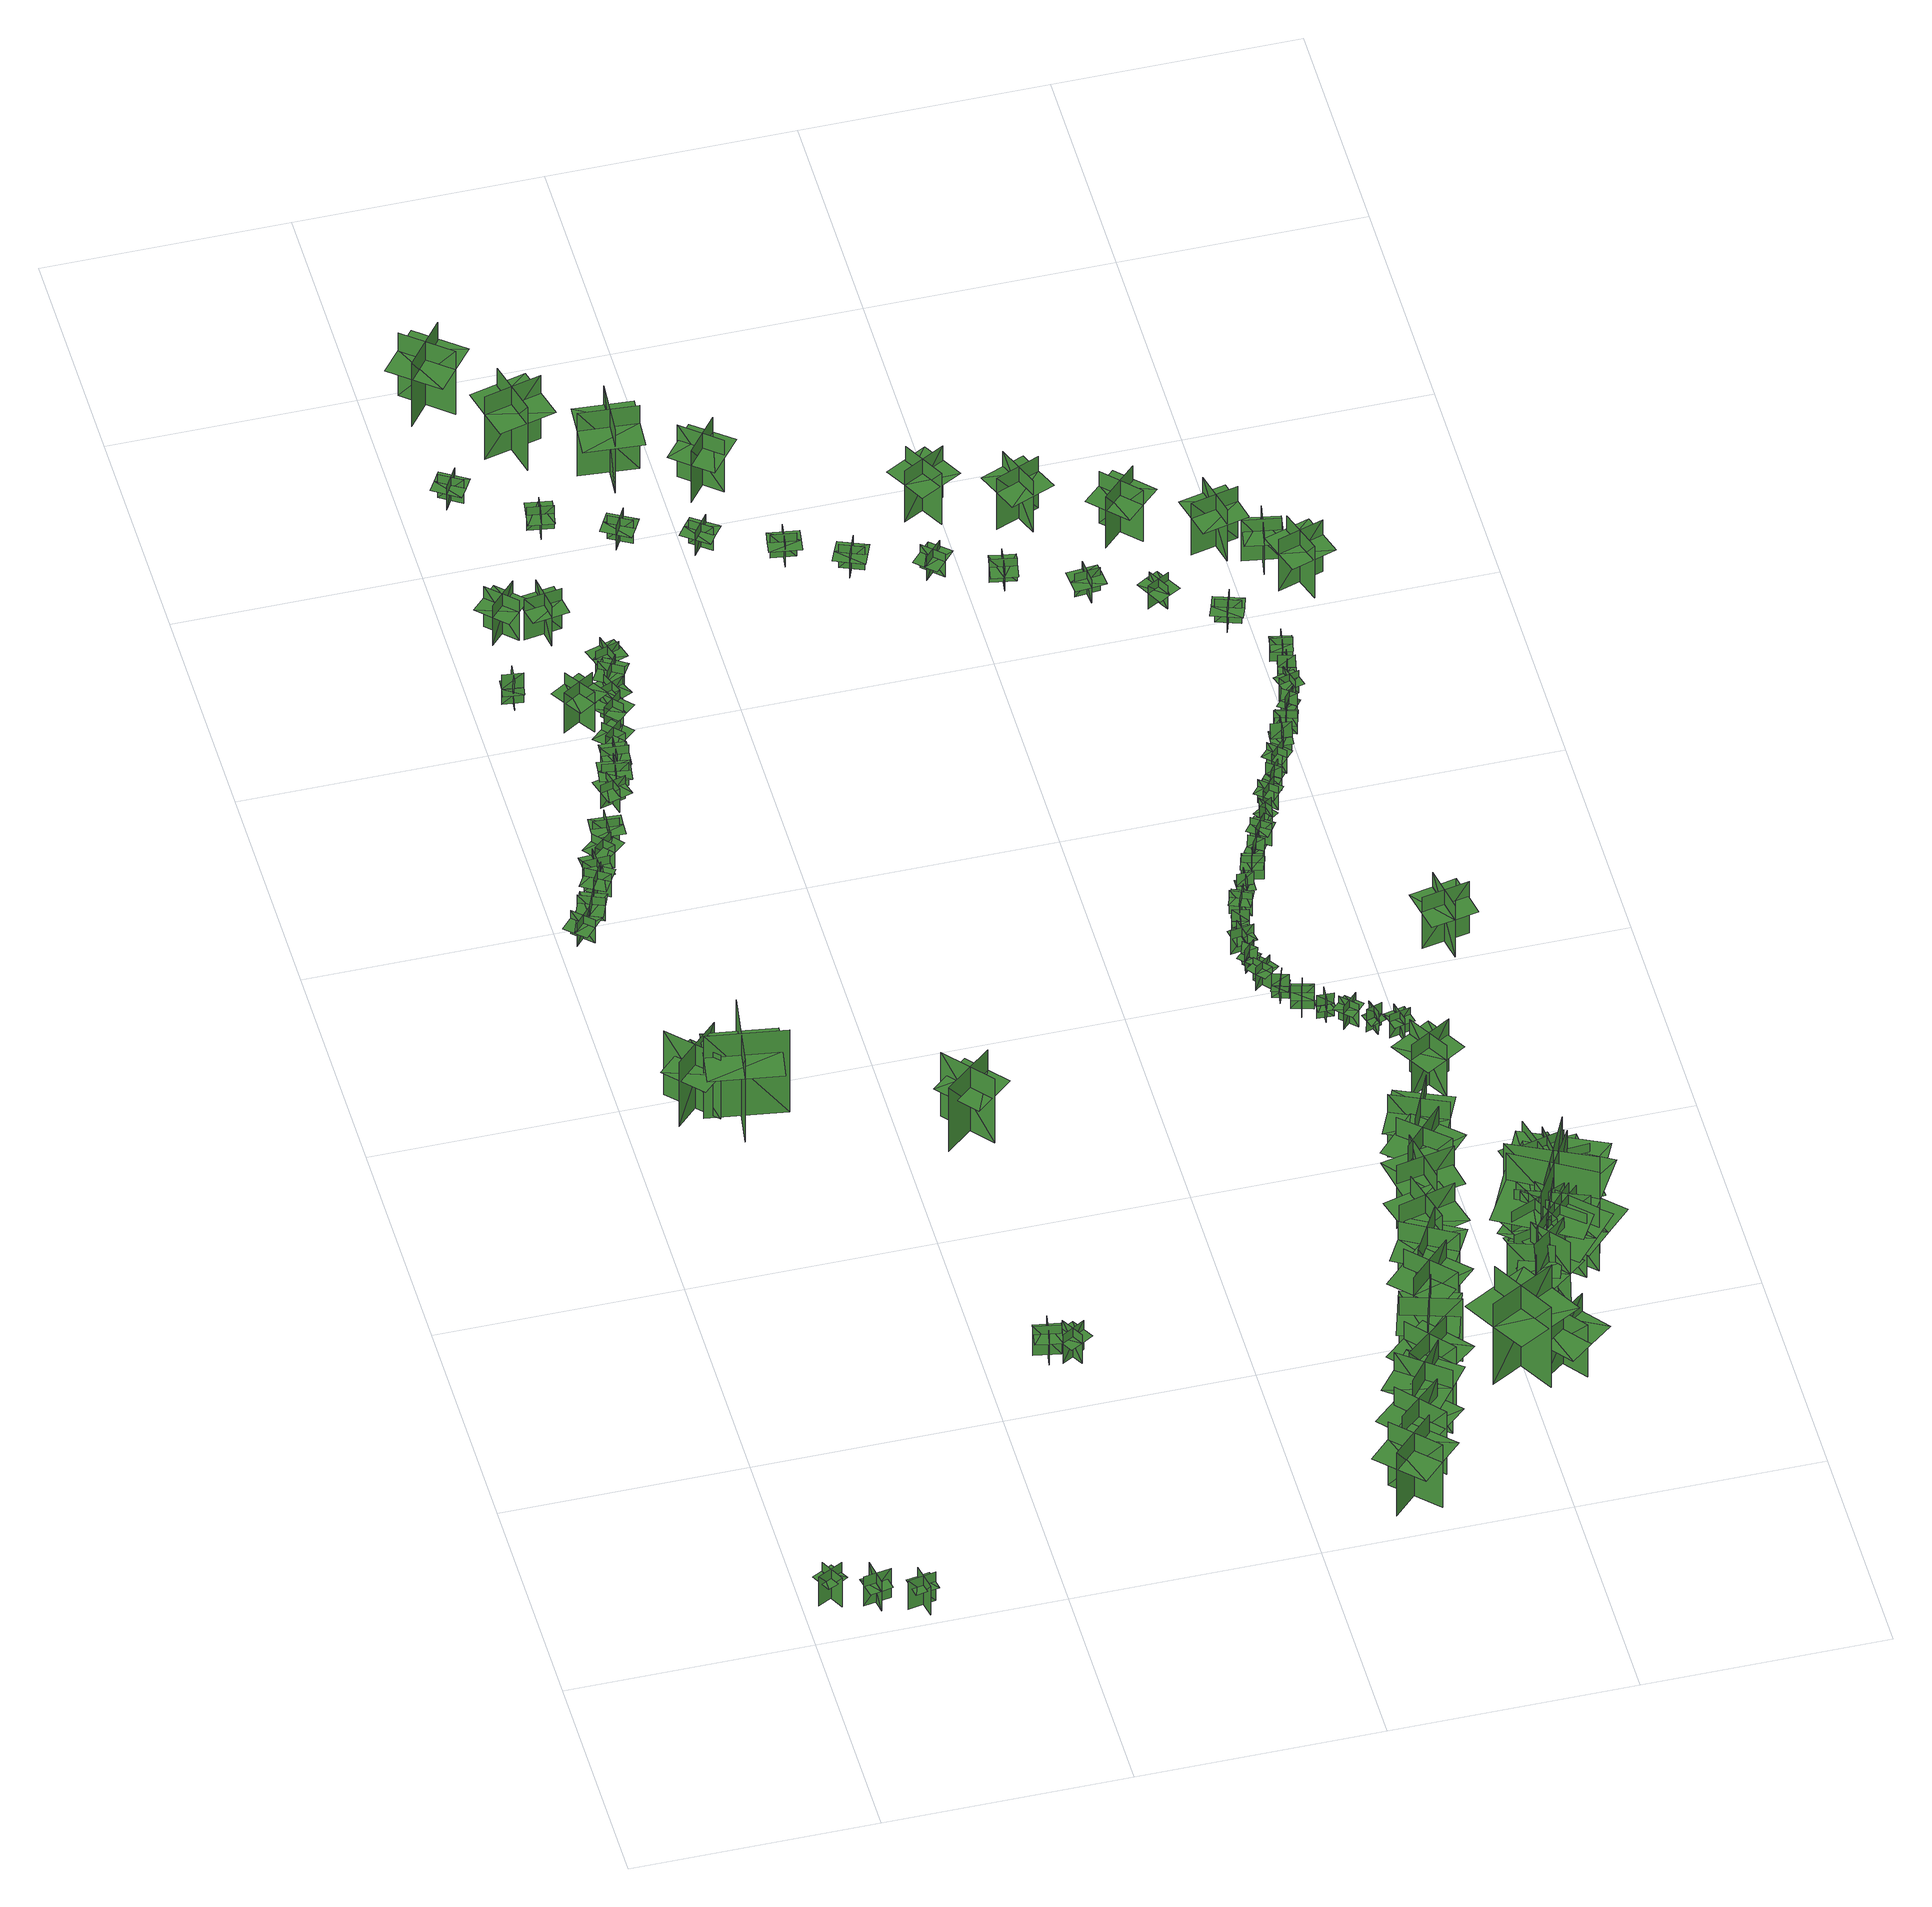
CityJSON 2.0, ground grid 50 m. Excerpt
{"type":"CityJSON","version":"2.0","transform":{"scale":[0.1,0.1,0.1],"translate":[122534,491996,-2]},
"CityObjects":{
"tree1":{"type":"SolitaryVegetationObject","geometry":[{"type":"MultiSurface","lod":"1","boundaries":[[[0,1,2]],[[0,2,3]],[[4,5,6]],[[4,6,7]],[[8,9,10]],[[8,10,11]],[[8,11,12]],[[8,12,13]]]}]},
"tree2":{"type":"SolitaryVegetationObject","geometry":[{"type":"MultiSurface","lod":"1","boundaries":[[[14,15,16]],[[14,16,17]],[[18,19,20]],[[18,20,21]],[[22,23,24]],[[22,24,25]],[[22,25,26]],[[22,26,27]]]}]},
"tree3":{"type":"SolitaryVegetationObject","geometry":[{"type":"MultiSurface","lod":"1","boundaries":[[[28,29,30]],[[28,30,31]],[[32,33,34]],[[32,34,35]],[[36,37,38]],[[36,38,39]],[[36,39,40]],[[36,40,41]]]}]},
"tree4":{"type":"SolitaryVegetationObject","geometry":[{"type":"MultiSurface","lod":"1","boundaries":[[[42,43,44]],[[42,44,45]],[[46,47,48]],[[46,48,49]],[[50,51,52]],[[50,52,53]],[[50,53,54]],[[50,54,55]]]}]},
"tree5":{"type":"SolitaryVegetationObject","geometry":[{"type":"MultiSurface","lod":"1","boundaries":[[[56,57,58]],[[56,58,59]],[[60,61,62]],[[60,62,63]],[[64,65,66]],[[64,66,67]],[[64,67,68]],[[64,68,69]]]}]},
"tree6":{"type":"SolitaryVegetationObject","geometry":[{"type":"MultiSurface","lod":"1","boundaries":[[[70,71,72]],[[70,72,73]],[[74,75,76]],[[74,76,77]],[[78,79,80]],[[78,80,81]],[[78,82,83]],[[78,83,79]]]}]},
"tree7":{"type":"SolitaryVegetationObject","geometry":[{"type":"MultiSurface","lod":"1","boundaries":[[[84,85,86]],[[84,86,87]],[[88,89,90]],[[88,90,91]],[[92,93,94]],[[92,94,95]],[[92,95,96]],[[92,96,97]]]}]},
"tree8":{"type":"SolitaryVegetationObject","geometry":[{"type":"MultiSurface","lod":"1","boundaries":[[[98,99,100]],[[98,100,101]],[[102,103,104]],[[102,104,105]],[[106,107,108]],[[106,108,109]],[[106,109,110]],[[106,110,111]]]}]},
"tree9":{"type":"SolitaryVegetationObject","geometry":[{"type":"MultiSurface","lod":"1","boundaries":[[[112,113,114]],[[112,114,115]],[[116,117,118]],[[116,118,119]],[[120,121,122]],[[120,122,123]],[[120,123,124]],[[120,124,125]]]}]},
"tree10":{"type":"SolitaryVegetationObject","geometry":[{"type":"MultiSurface","lod":"1","boundaries":[[[126,127,128]],[[126,128,129]],[[130,131,132]],[[130,132,133]],[[134,135,136]],[[134,136,137]],[[134,137,138]],[[134,138,139]]]}]},
"tree11":{"type":"SolitaryVegetationObject","geometry":[{"type":"MultiSurface","lod":"1","boundaries":[[[140,141,142]],[[140,142,143]],[[144,145,146]],[[144,146,147]],[[148,149,150]],[[148,150,151]],[[148,151,152]],[[148,152,153]]]}]},
"tree12":{"type":"SolitaryVegetationObject","geometry":[{"type":"MultiSurface","lod":"1","boundaries":[[[154,155,156]],[[154,156,157]],[[158,159,160]],[[158,160,161]],[[162,163,164]],[[162,164,165]],[[162,165,166]],[[162,166,167]]]}]},
"tree13":{"type":"SolitaryVegetationObject","geometry":[{"type":"MultiSurface","lod":"1","boundaries":[[[168,169,170]],[[168,170,171]],[[172,173,174]],[[172,174,175]],[[176,177,178]],[[176,178,179]],[[176,179,180]],[[176,180,181]]]}]},
"tree14":{"type":"SolitaryVegetationObject","geometry":[{"type":"MultiSurface","lod":"1","boundaries":[[[182,183,184]],[[182,184,185]],[[186,187,188]],[[186,188,189]],[[190,191,187]],[[190,187,186]],[[192,193,183]],[[192,183,182]],[[182,183,194]],[[182,194,195]],[[182,196,197]],[[182,197,183]]]}]},
"tree15":{"type":"SolitaryVegetationObject","geometry":[{"type":"MultiSurface","lod":"1","boundaries":[[[198,199,200]],[[198,200,201]],[[202,203,204]],[[202,204,205]],[[206,207,208]],[[206,208,209]],[[206,209,210]],[[206,210,211]]]}]},
"tree16":{"type":"SolitaryVegetationObject","geometry":[{"type":"MultiSurface","lod":"1","boundaries":[[[212,213,214]],[[212,214,215]],[[216,217,218]],[[216,218,219]],[[220,221,222]],[[220,222,223]],[[220,223,224]],[[220,224,225]]]}]},
"tree17":{"type":"SolitaryVegetationObject","geometry":[{"type":"MultiSurface","lod":"1","boundaries":[[[226,227,228]],[[226,228,229]],[[230,231,232]],[[230,232,233]],[[234,235,236]],[[234,236,237]],[[234,237,238]],[[234,238,239]]]}]},
"tree18":{"type":"SolitaryVegetationObject","geometry":[{"type":"MultiSurface","lod":"1","boundaries":[[[240,241,242]],[[240,242,243]],[[244,245,246]],[[244,246,247]],[[248,249,250]],[[248,250,251]],[[248,251,252]],[[248,252,253]]]}]},
"tree19":{"type":"SolitaryVegetationObject","geometry":[{"type":"MultiSurface","lod":"1","boundaries":[[[254,255,256]],[[254,256,257]],[[258,259,260]],[[258,260,261]],[[262,263,264]],[[262,264,265]],[[262,265,266]],[[262,266,267]]]}]},
"tree20":{"type":"SolitaryVegetationObject","geometry":[{"type":"MultiSurface","lod":"1","boundaries":[[[268,269,270]],[[268,270,271]],[[272,273,274]],[[272,274,275]],[[276,277,278]],[[276,278,279]],[[276,279,280]],[[276,280,281]]]}]},
"tree21":{"type":"SolitaryVegetationObject","geometry":[{"type":"MultiSurface","lod":"1","boundaries":[[[282,283,284]],[[282,284,285]],[[286,287,288]],[[286,288,289]],[[290,291,292]],[[290,292,293]],[[290,293,294]],[[290,294,295]]]}]},
"tree22":{"type":"SolitaryVegetationObject","geometry":[{"type":"MultiSurface","lod":"1","boundaries":[[[296,297,298]],[[296,298,299]],[[300,301,302]],[[300,302,303]],[[304,305,306]],[[304,306,307]],[[304,307,308]],[[304,308,309]]]}]},
"tree23":{"type":"SolitaryVegetationObject","geometry":[{"type":"MultiSurface","lod":"1","boundaries":[[[310,311,312]],[[310,312,313]],[[314,315,316]],[[314,316,317]],[[318,319,320]],[[318,320,321]],[[318,321,322]],[[318,322,323]]]}]},
"tree24":{"type":"SolitaryVegetationObject","geometry":[{"type":"MultiSurface","lod":"1","boundaries":[[[324,325,326]],[[324,326,327]],[[328,329,330]],[[328,330,331]],[[332,333,334]],[[332,334,335]],[[332,335,336]],[[332,336,337]]]}]},
"tree25":{"type":"SolitaryVegetationObject","geometry":[{"type":"MultiSurface","lod":"1","boundaries":[[[338,339,340]],[[338,340,341]],[[342,343,344]],[[342,344,345]],[[346,347,348]],[[346,348,349]],[[346,349,350]],[[346,350,351]]]}]},
"tree26":{"type":"SolitaryVegetationObject","geometry":[{"type":"MultiSurface","lod":"1","boundaries":[[[352,353,354]],[[352,354,355]],[[356,357,358]],[[356,358,359]],[[360,361,362]],[[360,362,363]],[[360,363,364]],[[360,364,365]]]}]},
"tree27":{"type":"SolitaryVegetationObject","geometry":[{"type":"MultiSurface","lod":"1","boundaries":[[[366,367,368]],[[366,368,369]],[[370,371,372]],[[370,372,373]],[[374,375,376]],[[374,376,377]],[[374,377,378]],[[374,378,379]]]}]},
"tree28":{"type":"SolitaryVegetationObject","geometry":[{"type":"MultiSurface","lod":"1","boundaries":[[[380,381,382]],[[380,382,383]],[[384,385,386]],[[384,386,387]],[[388,389,390]],[[388,390,391]],[[388,391,392]],[[388,392,393]]]}]},
"tree29":{"type":"SolitaryVegetationObject","geometry":[{"type":"MultiSurface","lod":"1","boundaries":[[[394,395,396]],[[394,396,397]],[[398,399,400]],[[398,400,401]],[[402,403,404]],[[402,404,405]],[[402,405,406]],[[402,406,407]]]}]},
"tree30":{"type":"SolitaryVegetationObject","geometry":[{"type":"MultiSurface","lod":"1","boundaries":[[[408,409,410]],[[408,410,411]],[[412,413,414]],[[412,414,415]],[[416,417,418]],[[416,418,419]],[[416,419,420]],[[416,420,421]]]}]},
"tree31":{"type":"SolitaryVegetationObject","geometry":[{"type":"MultiSurface","lod":"1","boundaries":[[[422,423,424]],[[422,424,425]],[[426,427,428]],[[426,428,429]],[[430,431,432]],[[430,432,433]],[[430,433,434]],[[430,434,435]]]}]},
"tree32":{"type":"SolitaryVegetationObject","geometry":[{"type":"MultiSurface","lod":"1","boundaries":[[[436,437,438]],[[436,438,439]],[[440,441,442]],[[440,442,443]],[[444,445,446]],[[444,446,447]],[[444,447,448]],[[444,448,449]]]}]},
"tree33":{"type":"SolitaryVegetationObject","geometry":[{"type":"MultiSurface","lod":"1","boundaries":[[[450,451,452]],[[450,452,453]],[[454,455,456]],[[454,456,457]],[[458,459,460]],[[458,460,461]],[[458,461,462]],[[458,462,463]]]}]},
"tree34":{"type":"SolitaryVegetationObject","geometry":[{"type":"MultiSurface","lod":"1","boundaries":[[[464,465,466]],[[464,466,467]],[[468,469,470]],[[468,470,471]],[[472,473,474]],[[472,474,475]],[[472,475,476]],[[472,476,477]]]}]},
"tree35":{"type":"SolitaryVegetationObject","geometry":[{"type":"MultiSurface","lod":"1","boundaries":[[[478,479,480]],[[478,480,481]],[[482,483,484]],[[482,484,485]],[[486,487,488]],[[486,488,489]],[[486,489,490]],[[486,490,491]]]}]},
"tree36":{"type":"SolitaryVegetationObject","geometry":[{"type":"MultiSurface","lod":"1","boundaries":[[[492,493,494]],[[492,494,495]],[[496,497,498]],[[496,498,499]],[[500,501,502]],[[500,502,503]],[[500,503,504]],[[500,504,505]]]}]},
"tree37":{"type":"SolitaryVegetationObject","geometry":[{"type":"MultiSurface","lod":"1","boundaries":[[[506,507,508]],[[506,508,509]],[[510,511,512]],[[510,512,513]],[[514,515,516]],[[514,516,517]],[[514,517,518]],[[514,518,519]]]}]},
"tree38":{"type":"SolitaryVegetationObject","geometry":[{"type":"MultiSurface","lod":"1","boundaries":[[[520,521,522]],[[520,522,523]],[[524,525,526]],[[524,526,527]],[[528,529,530]],[[528,530,531]],[[528,531,532]],[[528,532,533]]]}]},
"tree39":{"type":"SolitaryVegetationObject","geometry":[{"type":"MultiSurface","lod":"1","boundaries":[[[534,535,536]],[[534,536,537]],[[538,539,540]],[[538,540,541]],[[542,543,544]],[[542,544,545]],[[542,545,546]],[[542,546,547]]]}]},
"tree40":{"type":"SolitaryVegetationObject","geometry":[{"type":"MultiSurface","lod":"1","boundaries":[[[548,549,550]],[[548,550,551]],[[552,553,554]],[[552,554,555]],[[556,557,558]],[[556,558,559]],[[556,559,560]],[[556,560,561]]]}]},
"tree41":{"type":"SolitaryVegetationObject","geometry":[{"type":"MultiSurface","lod":"1","boundaries":[[[562,563,564]],[[562,564,565]],[[566,567,568]],[[566,568,569]],[[570,571,572]],[[570,572,573]],[[570,573,574]],[[570,574,575]]]}]},
"tree42":{"type":"SolitaryVegetationObject","geometry":[{"type":"MultiSurface","lod":"1","boundaries":[[[576,577,578]],[[576,578,579]],[[580,581,582]],[[580,582,583]],[[584,585,586]],[[584,586,587]],[[584,587,588]],[[584,588,589]]]}]},
"tree43":{"type":"SolitaryVegetationObject","geometry":[{"type":"MultiSurface","lod":"1","boundaries":[[[590,591,592]],[[590,592,593]],[[594,595,596]],[[594,596,597]],[[598,599,600]],[[598,600,601]],[[598,601,602]],[[598,602,603]]]}]},
"tree44":{"type":"SolitaryVegetationObject","geometry":[{"type":"MultiSurface","lod":"1","boundaries":[[[604,605,606]],[[604,606,607]],[[608,609,610]],[[608,610,611]],[[612,613,614]],[[612,614,615]],[[612,615,616]],[[612,616,617]]]}]},
"tree45":{"type":"SolitaryVegetationObject","geometry":[{"type":"MultiSurface","lod":"1","boundaries":[[[618,619,620]],[[618,620,621]],[[622,623,624]],[[622,624,625]],[[626,627,628]],[[626,628,629]],[[626,629,630]],[[626,630,631]]]}]},
"tree46":{"type":"SolitaryVegetationObject","geometry":[{"type":"MultiSurface","lod":"1","boundaries":[[[632,633,634]],[[632,634,635]],[[636,637,638]],[[636,638,639]],[[640,641,642]],[[640,642,643]],[[640,643,644]],[[640,644,645]]]}]},
"tree47":{"type":"SolitaryVegetationObject","geometry":[{"type":"MultiSurface","lod":"1","boundaries":[[[646,647,648]],[[646,648,649]],[[650,651,652]],[[650,652,653]],[[654,655,656]],[[654,656,657]],[[654,657,658]],[[654,658,659]]]}]},
"tree48":{"type":"SolitaryVegetationObject","geometry":[{"type":"MultiSurface","lod":"1","boundaries":[[[660,661,662]],[[660,662,663]],[[664,665,666]],[[664,666,667]],[[668,669,670]],[[668,670,671]],[[668,671,672]],[[668,672,673]]]}]},
"tree49":{"type":"SolitaryVegetationObject","geometry":[{"type":"MultiSurface","lod":"1","boundaries":[[[674,675,676]],[[674,676,677]],[[678,679,680]],[[678,680,681]],[[682,683,684]],[[682,684,685]],[[682,685,686]],[[682,686,687]]]}]},
"tree50":{"type":"SolitaryVegetationObject","geometry":[{"type":"MultiSurface","lod":"1","boundaries":[[[688,689,690]],[[688,690,691]],[[692,693,694]],[[692,694,695]],[[696,697,693]],[[696,693,692]],[[698,699,689]],[[698,689,688]],[[688,689,700]],[[688,700,701]],[[688,702,703]],[[688,703,689]]]}]},
"tree51":{"type":"SolitaryVegetationObject","geometry":[{"type":"MultiSurface","lod":"1","boundaries":[[[704,705,706]],[[704,706,707]],[[708,709,710]],[[708,710,711]],[[712,713,714]],[[712,714,715]],[[712,715,716]],[[712,716,717]]]}]},
"tree52":{"type":"SolitaryVegetationObject","geometry":[{"type":"MultiSurface","lod":"1","boundaries":[[[718,719,720]],[[718,720,721]],[[722,723,724]],[[722,724,725]],[[726,727,723]],[[726,723,722]],[[728,729,719]],[[728,719,718]],[[718,719,730]],[[718,730,731]],[[718,732,733]],[[718,733,719]]]}]},
"tree53":{"type":"SolitaryVegetationObject","geometry":[{"type":"MultiSurface","lod":"1","boundaries":[[[734,735,736]],[[734,736,737]],[[738,739,740]],[[738,740,741]],[[742,743,744]],[[742,744,745]],[[742,745,746]],[[742,746,747]]]}]},
"tree54":{"type":"SolitaryVegetationObject","geometry":[{"type":"MultiSurface","lod":"1","boundaries":[[[748,749,750]],[[748,750,751]],[[752,753,754]],[[752,754,755]],[[756,757,758]],[[756,758,759]],[[756,757,760]],[[756,760,761]]]}]},
"tree55":{"type":"SolitaryVegetationObject","geometry":[{"type":"MultiSurface","lod":"1","boundaries":[[[762,763,764]],[[762,764,765]],[[766,767,768]],[[766,768,769]],[[770,771,772]],[[770,772,773]],[[770,773,774]],[[770,774,775]]]}]},
"tree56":{"type":"SolitaryVegetationObject","geometry":[{"type":"MultiSurface","lod":"1","boundaries":[[[776,777,778]],[[776,778,779]],[[780,781,782]],[[780,782,783]],[[784,785,786]],[[784,786,787]],[[784,787,788]],[[784,788,789]]]}]},
"tree57":{"type":"SolitaryVegetationObject","geometry":[{"type":"MultiSurface","lod":"1","boundaries":[[[790,791,792]],[[790,792,793]],[[794,795,796]],[[794,796,797]],[[798,799,795]],[[798,795,794]],[[800,801,791]],[[800,791,790]],[[790,791,802]],[[790,802,803]],[[790,804,805]],[[790,805,791]]]}]},
"tree58":{"type":"SolitaryVegetationObject","geometry":[{"type":"MultiSurface","lod":"1","boundaries":[[[806,807,808]],[[806,808,809]],[[810,811,812]],[[810,812,813]],[[814,815,811]],[[814,811,810]],[[816,817,807]],[[816,807,806]],[[806,807,818]],[[806,818,819]],[[806,820,821]],[[806,821,807]]]}]},
"tree59":{"type":"SolitaryVegetationObject","geometry":[{"type":"MultiSurface","lod":"1","boundaries":[[[822,823,824]],[[822,824,825]],[[826,827,828]],[[826,828,829]],[[830,831,832]],[[830,832,833]],[[830,833,834]],[[830,834,835]]]}]},
"tree60":{"type":"SolitaryVegetationObject","geometry":[{"type":"MultiSurface","lod":"1","boundaries":[[[836,837,838]],[[836,838,839]],[[840,841,842]],[[840,842,843]],[[844,845,846]],[[844,846,847]],[[844,847,848]],[[844,848,849]]]}]},
"tree61":{"type":"SolitaryVegetationObject","geometry":[{"type":"MultiSurface","lod":"1","boundaries":[[[850,851,852]],[[850,852,853]],[[854,855,856]],[[854,856,857]],[[858,859,855]],[[858,855,854]],[[860,861,851]],[[860,851,850]],[[850,851,862]],[[850,862,863]],[[850,864,865]],[[850,865,851]]]}]},
"tree62":{"type":"SolitaryVegetationObject","geometry":[{"type":"MultiSurface","lod":"1","boundaries":[[[866,867,868]],[[866,868,869]],[[870,871,872]],[[870,872,873]],[[874,875,876]],[[874,876,877]],[[874,877,878]],[[874,878,879]]]}]},
"tree63":{"type":"SolitaryVegetationObject","geometry":[{"type":"MultiSurface","lod":"1","boundaries":[[[880,881,882]],[[880,882,883]],[[884,885,886]],[[884,886,887]],[[888,889,890]],[[888,890,891]],[[888,891,892]],[[888,892,893]]]}]},
"tree64":{"type":"SolitaryVegetationObject","geometry":[{"type":"MultiSurface","lod":"1","boundaries":[[[894,895,896]],[[894,896,897]],[[898,899,900]],[[898,900,901]],[[902,903,904]],[[902,904,905]],[[902,905,906]],[[902,906,907]]]}]},
"tree65":{"type":"SolitaryVegetationObject","geometry":[{"type":"MultiSurface","lod":"1","boundaries":[[[908,909,910]],[[908,910,911]],[[912,913,914]],[[912,914,915]],[[916,917,918]],[[916,918,919]],[[916,919,920]],[[916,920,921]]]}]},
"tree66":{"type":"SolitaryVegetationObject","geometry":[{"type":"MultiSurface","lod":"1","boundaries":[[[922,923,924]],[[922,924,925]],[[926,927,928]],[[926,928,929]],[[930,931,927]],[[930,927,926]],[[932,933,923]],[[932,923,922]],[[922,923,934]],[[922,934,935]],[[922,936,937]],[[922,937,923]]]}]},
"tree67":{"type":"SolitaryVegetationObject","geometry":[{"type":"MultiSurface","lod":"1","boundaries":[[[938,939,940]],[[938,940,941]],[[942,943,944]],[[942,944,945]],[[946,947,948]],[[946,948,949]],[[946,949,950]],[[946,950,951]]]}]},
"tree68":{"type":"SolitaryVegetationObject","geometry":[{"type":"MultiSurface","lod":"1","boundaries":[[[952,953,954]],[[952,954,955]],[[956,957,958]],[[956,958,959]],[[960,961,962]],[[960,962,963]],[[960,963,964]],[[960,964,965]]]}]},
"tree69":{"type":"SolitaryVegetationObject","geometry":[{"type":"MultiSurface","lod":"1","boundaries":[[[966,967,968]],[[966,968,969]],[[970,971,972]],[[970,972,973]],[[974,975,971]],[[974,971,970]],[[976,977,967]],[[976,967,966]],[[966,967,978]],[[966,978,979]],[[966,980,981]],[[966,981,967]]]}]},
"tree70":{"type":"SolitaryVegetationObject","geometry":[{"type":"MultiSurface","lod":"1","boundaries":[[[982,983,984]],[[982,984,985]],[[986,987,988]],[[986,988,989]],[[990,991,992]],[[990,992,993]],[[990,993,994]],[[990,994,995]]]}]},
"tree71":{"type":"SolitaryVegetationObject","geometry":[{"type":"MultiSurface","lod":"1","boundaries":[[[996,997,998]],[[996,998,999]],[[1000,1001,1002]],[[1000,1002,1003]],[[1004,1005,1006]],[[1004,1006,1007]],[[1004,1007,1008]],[[1004,1008,1009]]]}]},
"tree72":{"type":"SolitaryVegetationObject","geometry":[{"type":"MultiSurface","lod":"1","boundaries":[[[1010,1011,1012]],[[1010,1012,1013]],[[1014,1015,1016]],[[1014,1016,1017]],[[1018,1019,1020]],[[1018,1020,1021]],[[1018,1021,1022]],[[1018,1022,1023]]]}]},
"tree73":{"type":"SolitaryVegetationObject","geometry":[{"type":"MultiSurface","lod":"1","boundaries":[[[1024,1025,1026]],[[1024,1026,1027]],[[1028,1029,1030]],[[1028,1030,1031]],[[1032,1033,1034]],[[1032,1034,1035]],[[1032,1035,1036]],[[1032,1036,1037]]]}]},
"tree74":{"type":"SolitaryVegetationObject","geometry":[{"type":"MultiSurface","lod":"1","boundaries":[[[1038,1039,1040]],[[1038,1040,1041]],[[1042,1043,1044]],[[1042,1044,1045]],[[1046,1047,1048]],[[1046,1048,1049]],[[1046,1049,1050]],[[1046,1050,1051]]]}]},
"tree75":{"type":"SolitaryVegetationObject","geometry":[{"type":"MultiSurface","lod":"1","boundaries":[[[1052,1053,1054]],[[1052,1054,1055]],[[1056,1057,1058]],[[1056,1058,1059]],[[1060,1061,1062]],[[1060,1062,1063]],[[1060,1063,1064]],[[1060,1064,1065]]]}]},
"tree76":{"type":"SolitaryVegetationObject","geometry":[{"type":"MultiSurface","lod":"1","boundaries":[[[1066,1067,1068]],[[1066,1068,1069]],[[1070,1071,1072]],[[1070,1072,1073]],[[1074,1075,1076]],[[1074,1076,1077]],[[1074,1077,1078]],[[1074,1078,1079]]]}]},
"tree77":{"type":"SolitaryVegetationObject","geometry":[{"type":"MultiSurface","lod":"1","boundaries":[[[1080,1081,1082]],[[1080,1082,1083]],[[1084,1085,1086]],[[1084,1086,1087]],[[1088,1089,1090]],[[1088,1090,1091]],[[1088,1091,1092]],[[1088,1092,1093]]]}]},
"tree78":{"type":"SolitaryVegetationObject","geometry":[{"type":"MultiSurface","lod":"1","boundaries":[[[1094,1095,1096]],[[1094,1096,1097]],[[1098,1099,1100]],[[1098,1100,1101]],[[1102,1103,1099]],[[1102,1099,1098]],[[1104,1105,1095]],[[1104,1095,1094]],[[1094,1095,1106]],[[1094,1106,1107]],[[1094,1108,1109]],[[1094,1109,1095]]]}]},
"tree79":{"type":"SolitaryVegetationObject","geometry":[{"type":"MultiSurface","lod":"1","boundaries":[[[1110,1111,1112]],[[1110,1112,1113]],[[1114,1115,1116]],[[1114,1116,1117]],[[1118,1119,1120]],[[1118,1120,1121]],[[1118,1121,1122]],[[1118,1122,1123]]]}]},
"tree80":{"type":"SolitaryVegetationObject","geometry":[{"type":"MultiSurface","lod":"1","boundaries":[[[1124,1125,1126]],[[1124,1126,1127]],[[1128,1129,1130]],[[1128,1130,1131]],[[1132,1133,1129]],[[1132,1129,1128]],[[1134,1135,1125]],[[1134,1125,1124]],[[1124,1125,1136]],[[1124,1136,1137]],[[1124,1138,1139]],[[1124,1139,1125]]]}]},
"tree81":{"type":"SolitaryVegetationObject","geometry":[{"type":"MultiSurface","lod":"1","boundaries":[[[1140,1141,1142]],[[1140,1142,1143]],[[1144,1145,1146]],[[1144,1146,1147]],[[1148,1149,1150]],[[1148,1150,1151]],[[1148,1151,1152]],[[1148,1152,1153]]]}]},
"tree82":{"type":"SolitaryVegetationObject","geometry":[{"type":"MultiSurface","lod":"1","boundaries":[[[1154,1155,1156]],[[1154,1156,1157]],[[1158,1159,1160]],[[1158,1160,1161]],[[1162,1163,1164]],[[1162,1164,1165]],[[1162,1165,1166]],[[1162,1166,1167]]]}]},
"tree83":{"type":"SolitaryVegetationObject","geometry":[{"type":"MultiSurface","lod":"1","boundaries":[[[1168,1169,1170]],[[1168,1170,1171]],[[1172,1173,1174]],[[1172,1174,1175]],[[1176,1177,1178]],[[1176,1178,1179]],[[1176,1179,1180]],[[1176,1180,1181]]]}]},
"tree84":{"type":"SolitaryVegetationObject","geometry":[{"type":"MultiSurface","lod":"1","boundaries":[[[1182,1183,1184]],[[1182,1184,1185]],[[1186,1187,1188]],[[1186,1188,1189]],[[1190,1191,1187]],[[1190,1187,1186]],[[1192,1193,1183]],[[1192,1183,1182]],[[1182,1183,1194]],[[1182,1194,1195]],[[1182,1196,1197]],[[1182,1197,1183]]]}]},
"tree85":{"type":"SolitaryVegetationObject","geometry":[{"type":"MultiSurface","lod":"1","boundaries":[[[1198,1199,1200]],[[1198,1200,1201]],[[1202,1203,1204]],[[1202,1204,1205]],[[1206,1207,1208]],[[1206,1208,1209]],[[1206,1209,1210]],[[1206,1210,1211]]]}]},
"tree86":{"type":"SolitaryVegetationObject","geometry":[{"type":"MultiSurface","lod":"1","boundaries":[[[1212,1213,1214]],[[1212,1214,1215]],[[1216,1217,1218]],[[1216,1218,1219]],[[1220,1221,1222]],[[1220,1222,1223]],[[1220,1223,1224]],[[1220,1224,1225]]]}]},
"tree87":{"type":"SolitaryVegetationObject","geometry":[{"type":"MultiSurface","lod":"1","boundaries":[[[1226,1227,1228]],[[1226,1228,1229]],[[1230,1231,1232]],[[1230,1232,1233]],[[1234,1235,1231]],[[1234,1231,1230]],[[1236,1237,1227]],[[1236,1227,1226]],[[1226,1227,1238]],[[1226,1238,1239]],[[1226,1240,1241]],[[1226,1241,1227]]]}]},
"tree88":{"type":"SolitaryVegetationObject","geometry":[{"type":"MultiSurface","lod":"1","boundaries":[[[1242,1243,1244]],[[1242,1244,1245]],[[1246,1247,1248]],[[1246,1248,1249]],[[1250,1251,1252]],[[1250,1252,1253]],[[1250,1253,1254]],[[1250,1254,1255]]]}]},
"tree89":{"type":"SolitaryVegetationObject","geometry":[{"type":"MultiSurface","lod":"1","boundaries":[[[1256,1257,1258]],[[1256,1258,1259]],[[1260,1261,1262]],[[1260,1262,1263]],[[1264,1265,1266]],[[1264,1266,1267]],[[1264,1267,1268]],[[1264,1268,1269]]]}]},
"tree90":{"type":"SolitaryVegetationObject","geometry":[{"type":"MultiSurface","lod":"1","boundaries":[[[1270,1271,1272]],[[1270,1272,1273]],[[1274,1275,1276]],[[1274,1276,1277]],[[1278,1279,1280]],[[1278,1280,1281]],[[1278,1281,1282]],[[1278,1282,1283]]]}]},
"tree91":{"type":"SolitaryVegetationObject","geometry":[{"type":"MultiSurface","lod":"1","boundaries":[[[1284,1285,1286]],[[1284,1286,1287]],[[1288,1289,1290]],[[1288,1290,1291]],[[1292,1293,1289]],[[1292,1289,1288]],[[1294,1295,1285]],[[1294,1285,1284]],[[1284,1285,1296]],[[1284,1296,1297]],[[1284,1298,1299]],[[1284,1299,1285]]]}]},
"tree92":{"type":"SolitaryVegetationObject","geometry":[{"type":"MultiSurface","lod":"1","boundaries":[[[1300,1301,1302]],[[1300,1302,1303]],[[1304,1305,1306]],[[1304,1306,1307]],[[1308,1309,1310]],[[1308,1310,1311]],[[1308,1311,1312]],[[1308,1312,1313]]]}]},
"tree93":{"type":"SolitaryVegetationObject","geometry":[{"type":"MultiSurface","lod":"1","boundaries":[[[1314,1315,1316]],[[1314,1316,1317]],[[1318,1319,1320]],[[1318,1320,1321]],[[1322,1323,1324]],[[1322,1324,1325]],[[1322,1325,1326]],[[1322,1326,1327]]]}]},
"tree94":{"type":"SolitaryVegetationObject","geometry":[{"type":"MultiSurface","lod":"1","boundaries":[[[1328,1329,1330]],[[1328,1330,1331]],[[1332,1333,1334]],[[1332,1334,1335]],[[1336,1337,1333]],[[1336,1333,1332]],[[1338,1339,1329]],[[1338,1329,1328]],[[1328,1329,1340]],[[1328,1340,1341]],[[1328,1342,1343]],[[1328,1343,1329]]]}]},
"tree95":{"type":"SolitaryVegetationObject","geometry":[{"type":"MultiSurface","lod":"1","boundaries":[[[1344,1345,1346]],[[1344,1346,1347]],[[1348,1349,1350]],[[1348,1350,1351]],[[1352,1353,1354]],[[1352,1354,1355]],[[1352,1355,1356]],[[1352,1356,1357]]]}]},
"tree96":{"type":"SolitaryVegetationObject","geometry":[{"type":"MultiSurface","lod":"1","boundaries":[[[1358,1359,1360]],[[1358,1360,1361]],[[1362,1363,1364]],[[1362,1364,1365]],[[1366,1367,1368]],[[1366,1368,1369]],[[1366,1369,1370]],[[1366,1370,1371]]]}]},
"tree97":{"type":"SolitaryVegetationObject","geometry":[{"type":"MultiSurface","lod":"1","boundaries":[[[1372,1373,1374]],[[1372,1374,1375]],[[1376,1377,1378]],[[1376,1378,1379]],[[1380,1381,1382]],[[1380,1382,1383]],[[1380,1383,1384]],[[1380,1384,1385]]]}]},
"tree98":{"type":"SolitaryVegetationObject","geometry":[{"type":"MultiSurface","lod":"1","boundaries":[[[1386,1387,1388]],[[1386,1388,1389]],[[1390,1391,1392]],[[1390,1392,1393]],[[1394,1395,1396]],[[1394,1396,1397]],[[1394,1397,1398]],[[1394,1398,1399]]]}]}
},
"vertices":[
[83,123,14],[31,96,14],[31,96,92],[83,123,92],[47,133,14],[47,133,92],[74,82,92],[74,82,14],[47,133,68],[26,122,68],[47,81,68],[69,92,68],[90,104,68],[68,145,68],
[113,71,17],[170,81,17],[170,81,95],[113,71,95],[143,49,17],[143,49,95],[133,107,95],[133,107,17],[143,49,70],[167,54,70],[159,99,70],[135,95,70],[111,91,70],[120,45,70],
[250,48,20],[193,38,20],[193,38,97],[250,48,97],[219,69,20],[219,69,97],[230,12,97],[230,12,20],[219,69,73],[196,65,73],[204,19,73],[228,24,73],[252,28,73],[243,74,73],
[100,1428,13],[192,1517,13],[192,1517,184],[100,1428,184],[182,1427,13],[182,1427,184],[93,1519,184],[93,1519,13],[182,1427,130],[220,1464,130],[150,1537,130],[111,1501,130],[73,1464,130],[143,1390,130],
[68,1945,19],[68,1945,81],[29,1982,81],[29,1982,19],[32,1945,19],[32,1945,81],[67,1983,81],[67,1983,19],[26,1939,61],[46,1921,61],[89,1968,61],[70,1986,61],[50,2004,61],[7,1957,61],
[316,1418,8],[152,1442,8],[152,1442,228],[316,1418,228],[237,1522,8],[213,1359,8],[213,1359,228],[237,1522,228],[302,1420,171],[152,1442,171],[142,1377,171],[292,1355,171],[311,1485,171],[161,1507,171],
[101,1996,22],[101,1996,84],[51,2016,84],[51,2016,22],[67,1982,22],[67,1982,84],[87,2030,84],[87,2030,22],[65,1975,64],[89,1965,64],[113,2024,64],[88,2034,64],[63,2044,64],[40,1985,64],
[83,2087,19],[83,2087,81],[129,2059,81],[129,2059,19],[118,2095,19],[118,2095,81],[92,2051,81],[92,2051,19],[122,2102,61],[99,2116,61],[66,2061,61],[89,2047,61],[112,2033,61],[145,2088,61],
[139,2108,19],[139,2108,81],[85,2105,81],[85,2105,19],[114,2081,19],[114,2081,81],[111,2133,81],[111,2133,19],[114,2073,61],[141,2075,61],[138,2139,61],[111,2138,61],[84,2136,61],[88,2072,61],
[120,2172,20],[120,2172,82],[155,2132,82],[155,2132,20],[156,2169,20],[156,2169,82],[117,2135,82],[117,2135,20],[162,2174,62],[145,2194,62],[96,2153,62],[113,2132,62],[131,2112,62],[180,2153,62],
[158,2228,22],[158,2228,84],[155,2174,84],[155,2174,22],[181,2200,22],[181,2200,84],[130,2203,84],[130,2203,22],[189,2200,64],[191,2227,64],[127,2230,64],[125,2203,64],[124,2176,64],[188,2173,64],
[653,645,13],[598,655,13],[598,655,90],[653,645,90],[632,676,13],[622,621,13],[622,621,90],[632,676,90],[632,676,69],[604,680,69],[595,626,69],[622,621,69],[649,616,69],[659,671,69],
[649,618,14],[697,645,14],[697,645,91],[649,618,91],[684,608,14],[657,656,14],[657,656,91],[684,608,91],[684,608,69],[708,622,69],[681,670,69],[657,656,69],[633,643,69],[660,594,69],
[60,2629,49],[102,2624,49],[105,2646,50],[62,2651,50],[83,2647,49],[77,2605,49],[80,2605,88],[85,2647,88],[85,2647,10],[80,2605,10],[60,2627,10],[102,2622,10],[102,2624,88],[60,2629,88],[57,2608,50],[99,2602,50],
[171,2300,16],[171,2300,78],[223,2314,78],[223,2314,16],[190,2331,16],[190,2331,78],[203,2281,78],[203,2281,16],[188,2338,58],[162,2331,58],[179,2269,58],[205,2277,58],[230,2284,58],[213,2345,58],
[207,2322,19],[207,2322,81],[215,2375,81],[215,2375,19],[186,2352,19],[186,2352,81],[237,2344,81],[237,2344,19],[179,2353,61],[175,2326,61],[238,2317,61],[242,2343,61],[246,2370,61],[182,2379,61],
[249,2390,19],[249,2390,81],[195,2394,81],[195,2394,19],[221,2367,19],[221,2367,81],[225,2418,81],[225,2418,19],[220,2359,61],[247,2357,61],[252,2421,61],[225,2423,61],[198,2425,61],[194,2361,61],
[82,2781,16],[136,2837,16],[136,2837,123],[82,2781,123],[134,2782,16],[78,2836,16],[78,2836,123],[134,2782,123],[134,2782,93],[161,2809,93],[105,2863,93],[78,2836,93],[51,2808,93],[107,2754,93],
[222,2563,10],[156,2522,10],[156,2522,118],[222,2563,118],[171,2575,10],[213,2510,10],[213,2510,118],[171,2575,118],[171,2575,88],[139,2555,88],[180,2489,88],[213,2510,88],[245,2530,88],[204,2596,88],
[215,2463,19],[215,2463,81],[251,2423,81],[251,2423,19],[251,2460,19],[251,2460,81],[213,2426,81],[213,2426,19],[257,2465,61],[239,2485,61],[191,2442,61],[209,2423,61],[227,2403,61],[275,2445,61],
[270,2538,18],[270,2538,80],[230,2502,80],[230,2502,18],[267,2502,18],[267,2502,80],[233,2540,80],[233,2540,18],[273,2496,60],[293,2514,60],[249,2562,60],[230,2544,60],[210,2525,60],[253,2478,60],
[191,2754,14],[179,2830,14],[179,2830,122],[191,2754,122],[222,2795,14],[145,2783,14],[145,2783,122],[222,2795,122],[222,2795,92],[216,2833,92],[139,2821,92],[145,2783,92],[152,2745,92],[228,2757,92],
[673,1232,14],[591,1329,14],[591,1329,185],[673,1232,185],[680,1313,14],[680,1313,185],[582,1231,185],[582,1231,14],[680,1313,131],[645,1354,131],[567,1288,131],[602,1247,131],[636,1207,131],[714,1273,131],
[237,2555,18],[237,2555,80],[286,2576,80],[286,2576,18],[251,2589,18],[251,2589,80],[271,2541,80],[271,2541,18],[248,2596,60],[223,2586,60],[248,2526,60],[273,2537,60],[297,2547,60],[273,2606,60],
[294,2599,19],[294,2599,81],[249,2627,81],[249,2627,19],[259,2591,19],[259,2591,81],[286,2635,81],[286,2635,19],[254,2585,61],[277,2570,61],[311,2625,61],[289,2639,61],[266,2653,61],[232,2599,61],
[90,3165,12],[90,3165,74],[118,3211,74],[118,3211,12],[82,3201,12],[82,3201,74],[126,3174,74],[126,3174,12],[76,3205,54],[62,3182,54],[116,3148,54],[130,3171,54],[144,3194,54],[90,3228,54],
[285,2638,17],[285,2638,79],[269,2689,79],[269,2689,17],[253,2655,17],[253,2655,79],[302,2670,79],[302,2670,17],[246,2653,59],[254,2627,59],[315,2646,59],[307,2672,59],[299,2697,59],[238,2678,59],
[158,3497,12],[82,3402,12],[82,3402,181],[158,3497,181],[78,3489,12],[172,3412,12],[172,3412,181],[78,3489,181],[78,3489,133],[39,3442,133],[134,3365,133],[172,3412,133],[211,3460,133],[116,3536,133],
[224,3072,12],[224,3072,74],[277,3064,74],[277,3064,12],[253,3093,12],[253,3093,74],[245,3042,74],[245,3042,12],[254,3101,54],[228,3105,54],[218,3042,54],[245,3038,54],[271,3034,54],[281,3097,54],
[1247,134,21],[1161,49,21],[1161,49,190],[1247,134,190],[1166,135,21],[1252,49,21],[1252,49,190],[1166,135,190],[1166,135,143],[1123,92,143],[1208,6,143],[1252,49,143],[1295,92,143],[1209,178,143],
[236,3344,16],[266,3226,16],[266,3226,185],[236,3344,185],[194,3275,16],[312,3304,16],[312,3304,185],[194,3274,185],[194,3274,138],[209,3215,138],[327,3245,138],[312,3304,138],[297,3363,138],[179,3333,138],
[377,2977,12],[377,2977,74],[403,3024,74],[403,3024,12],[368,3012,12],[368,3012,74],[413,2987,74],[413,2987,12],[361,3016,54],[348,2993,54],[403,2961,54],[417,2984,54],[430,3007,54],[374,3039,54],
[1201,225,20],[1282,135,20],[1282,135,189],[1201,225,189],[1196,144,20],[1287,226,20],[1287,226,189],[1196,144,189],[1196,144,142],[1237,99,142],[1328,180,142],[1287,226,142],[1246,271,142],[1156,190,142],
[1240,231,21],[1315,327,21],[1315,327,190],[1240,231,190],[1321,240,21],[1225,315,21],[1225,315,190],[1321,240,190],[1321,240,143],[1358,289,143],[1262,363,143],[1225,315,143],[1187,267,143],[1284,192,143],
[412,3121,20],[421,3243,20],[421,3243,189],[412,3121,189],[474,3174,20],[353,3183,20],[353,3183,189],[474,3174,189],[474,3174,142],[479,3235,142],[357,3244,142],[353,3183,142],[348,3122,142],[470,3113,142],
[1346,386,20],[1253,308,20],[1253,308,189],[1346,386,189],[1265,394,20],[1344,301,20],[1344,301,189],[1265,394,189],[1265,394,142],[1219,355,142],[1297,262,142],[1344,301,142],[1390,340,142],[1312,433,142],
[519,2923,14],[519,2923,76],[551,2966,76],[551,2966,14],[515,2959,14],[515,2959,76],[556,2928,76],[556,2928,14],[508,2964,56],[492,2943,56],[544,2904,56],[560,2926,56],[576,2947,56],[524,2985,56],
[1272,460,20],[1389,425,20],[1389,425,189],[1272,460,189],[1310,389,20],[1346,505,20],[1346,505,189],[1310,389,189],[1310,389,142],[1368,371,142],[1404,487,142],[1346,505,142],[1287,523,142],[1252,406,142],
[614,3069,22],[537,3132,22],[537,3132,161],[614,3069,161],[608,3135,22],[545,3057,22],[545,3057,161],[608,3135,161],[608,3135,122],[569,3166,122],[506,3089,122],[545,3057,122],[584,3026,122],[647,3103,122],
[1313,582,22],[1398,495,22],[1398,495,191],[1313,582,191],[1311,501,22],[1398,586,22],[1398,586,191],[1311,501,191],[1311,501,144],[1354,458,144],[1441,543,144],[1398,586,144],[1356,630,144],[1269,545,144],
[686,2904,13],[686,2904,75],[678,2851,75],[678,2851,13],[707,2874,13],[707,2874,75],[656,2882,75],[656,2882,13],[715,2873,55],[719,2899,55],[655,2909,55],[651,2883,55],[647,2856,55],[711,2846,55],
[1399,679,22],[1339,573,22],[1339,573,191],[1399,679,191],[1321,658,22],[1427,597,22],[1427,597,191],[1321,658,191],[1321,658,143],[1291,605,143],[1397,544,143],[1427,597,143],[1457,650,143],[1351,710,143],
[1375,770,21],[1407,653,21],[1407,653,191],[1375,770,191],[1334,700,21],[1452,732,21],[1452,732,191],[1334,700,191],[1334,700,143],[1350,641,143],[1468,673,143],[1452,732,143],[1436,791,143],[1318,759,143],
[1458,450,19],[1535,315,19],[1535,315,235],[1458,450,235],[1430,351,19],[1565,427,19],[1565,427,235],[1430,351,235],[1430,351,174],[1469,284,174],[1603,360,174],[1565,427,174],[1527,495,174],[1392,418,174],
[790,2793,11],[790,2793,73],[810,2842,73],[810,2842,11],[777,2826,11],[777,2826,73],[824,2807,73],[824,2807,11],[769,2829,53],[759,2805,53],[819,2780,53],[829,2805,53],[839,2830,53],[780,2854,53],
[1357,806,21],[1477,830,21],[1477,830,191],[1357,806,191],[1424,761,21],[1401,880,21],[1401,880,191],[1424,761,191],[1424,761,143],[1484,772,143],[1461,892,143],[1401,880,143],[1341,868,143],[1364,749,143],
[1529,344,12],[1529,344,152],[1623,418,152],[1623,418,12],[1540,424,12],[1540,424,152],[1612,333,152],[1612,333,12],[1528,438,106],[1481,401,106],[1571,288,106],[1618,325,106],[1665,363,106],[1576,476,106],
[1389,934,21],[1479,851,21],[1479,851,190],[1389,934,190],[1392,853,21],[1475,942,21],[1475,942,190],[1392,853,190],[1392,853,143],[1437,811,143],[1519,900,143],[1475,942,143],[1430,983,143],[1347,894,143],
[1260,1526,25],[1288,1492,25],[1288,1492,86],[1260,1526,86],[1257,1497,25],[1292,1525,25],[1292,1525,86],[1257,1497,86],[1257,1497,69],[1271,1480,69],[1305,1507,69],[1292,1525,69],[1278,1542,69],[1243,1514,69],
[1249,1548,56],[1273,1572,56],[1260,1584,56],[1236,1560,56],[1248,1571,56],[1272,1547,56],[1274,1549,87],[1250,1573,87],[1250,1573,25],[1274,1549,25],[1250,1547,25],[1274,1571,25],[1273,1572,87],[1249,1548,87],[1261,1536,56],[1285,1560,56],
[1424,923,19],[1474,1034,19],[1474,1034,188],[1424,923,188],[1500,951,19],[1389,1001,19],[1389,1001,188],[1500,951,188],[1500,951,141],[1525,1007,141],[1413,1056,141],[1389,1001,141],[1364,945,141],[1475,896,141],
[1282,1473,56],[1314,1462,56],[1320,1478,57],[1288,1490,57],[1303,1484,56],[1292,1452,56],[1294,1451,88],[1305,1483,88],[1305,1483,25],[1294,1451,25],[1282,1472,25],[1314,1460,25],[1314,1462,88],[1282,1473,88],[1276,1457,57],[1308,1446,57],
[1556,516,19],[1590,615,19],[1590,615,159],[1556,516,159],[1616,546,19],[1616,546,159],[1517,580,159],[1517,580,19],[1616,546,115],[1630,587,115],[1551,614,115],[1537,573,115],[1523,532,115],[1602,505,115],
[1254,1631,24],[1263,1585,24],[1263,1585,87],[1254,1631,87],[1236,1605,24],[1283,1613,24],[1283,1613,87],[1236,1605,87],[1253,1631,66],[1261,1584,66],[1285,1589,66],[1276,1635,66],[1243,1581,66],[1234,1627,66],
[1336,1447,25],[1324,1405,25],[1324,1405,87],[1336,1447,87],[1310,1433,25],[1353,1421,25],[1353,1421,87],[1310,1433,87],[1310,1433,69],[1304,1411,69],[1347,1400,69],[1353,1421,69],[1359,1443,69],[1316,1454,69],
[1569,655,20],[1595,553,20],[1595,553,159],[1569,655,159],[1535,597,20],[1535,597,159],[1637,623,159],[1637,623,20],[1535,597,115],[1546,554,115],[1627,575,115],[1616,618,115],[1605,660,115],[1524,639,115],
[1626,522,103],[1567,595,103],[1530,564,103],[1588,492,103],[1562,528,103],[1634,586,103],[1631,591,189],[1558,532,189],[1558,532,17],[1631,591,17],[1629,525,17],[1570,597,17],[1567,595,189],[1626,522,189],[1663,552,103],[1604,625,103],
[1285,1653,56],[1252,1660,56],[1248,1643,56],[1281,1636,56],[1265,1640,56],[1272,1673,56],[1270,1674,87],[1263,1640,87],[1263,1640,24],[1270,1674,24],[1285,1655,24],[1252,1662,24],[1252,1660,87],[1285,1653,87],[1288,1670,56],[1255,1677,56],
[967,2748,13],[967,2748,75],[928,2785,75],[928,2785,13],[931,2748,13],[931,2748,75],[966,2786,75],[966,2786,13],[925,2742,55],[945,2724,55],[989,2771,55],[969,2789,55],[949,2807,55],[906,2760,55],
[1567,706,20],[1618,589,20],[1618,589,190],[1567,706,190],[1538,630,20],[1538,630,190],[1655,681,190],[1655,681,20],[1538,630,136],[1559,581,136],[1653,622,136],[1631,671,136],[1609,720,136],[1516,678,136],
[1369,1412,57],[1367,1378,57],[1385,1377,57],[1386,1411,57],[1385,1394,57],[1351,1396,57],[1351,1394,88],[1385,1392,88],[1385,1392,26],[1351,1394,26],[1367,1412,26],[1366,1378,26],[1367,1378,88],[1369,1412,88],[1351,1412,57],[1350,1378,57],
[1302,1698,23],[1261,1715,23],[1261,1715,85],[1302,1698,85],[1291,1725,23],[1274,1684,23],[1274,1684,85],[1291,1725,85],[1291,1725,68],[1270,1734,68],[1253,1693,68],[1274,1684,68],[1294,1676,68],[1311,1717,68],
[1671,689,18],[1671,689,188],[1574,578,188],[1574,578,18],[1676,590,18],[1676,590,188],[1569,682,188],[1569,682,18],[1692,575,133],[1740,631,133],[1607,747,133],[1559,691,133],[1511,635,133],[1644,520,133],
[1393,1351,26],[1425,1383,26],[1425,1383,87],[1393,1351,87],[1423,1351,26],[1391,1382,26],[1391,1382,87],[1423,1351,87],[1423,1351,70],[1438,1367,70],[1407,1398,70],[1391,1382,70],[1376,1367,70],[1407,1336,70],
[1559,689,18],[1559,689,189],[1696,636,189],[1696,636,18],[1650,728,18],[1650,728,189],[1599,595,189],[1599,595,18],[1658,748,133],[1589,774,133],[1526,610,133],[1595,583,133],[1663,557,133],[1727,722,133],
[1302,1734,55],[1303,1768,55],[1285,1769,55],[1284,1735,55],[1285,1751,55],[1319,1750,55],[1319,1752,86],[1286,1753,86],[1286,1753,24],[1319,1752,24],[1303,1734,24],[1304,1768,24],[1303,1768,86],[1302,1734,86],[1319,1733,55],[1320,1767,55],
[1717,649,16],[1717,649,233],[1557,745,233],[1557,745,16],[1594,621,16],[1594,621,233],[1686,776,233],[1686,776,16],[1580,597,163],[1660,549,163],[1775,742,163],[1695,790,163],[1614,838,163],[1499,645,163],
[946,2966,22],[994,2879,22],[994,2879,160],[946,2966,160],[927,2903,22],[1015,2950,22],[1015,2950,160],[927,2903,160],[927,2903,122],[951,2859,122],[1039,2907,122],[1015,2950,122],[991,2994,122],[903,2946,122],
[1466,1343,58],[1434,1332,58],[1439,1315,58],[1471,1326,58],[1456,1321,58],[1445,1354,58],[1443,1353,89],[1454,1321,89],[1454,1321,27],[1443,1353,27],[1465,1344,27],[1433,1333,27],[1434,1332,89],[1466,1343,89],[1460,1359,58],[1428,1348,58],
[1706,701,16],[1706,701,186],[1602,597,186],[1602,597,16],[1704,602,16],[1704,602,186],[1603,702,186],[1603,702,16],[1719,586,131],[1771,638,131],[1646,763,131],[1594,711,131],[1542,659,131],[1667,534,131],
[1728,690,16],[1728,690,233],[1559,771,233],[1559,771,16],[1608,650,16],[1608,650,233],[1686,813,233],[1686,813,16],[1597,625,163],[1681,585,163],[1777,788,163],[1693,828,163],[1608,868,163],[1512,665,163],
[1475,1148,20],[1561,1198,20],[1561,1198,159],[1475,1148,159],[1539,1130,20],[1489,1216,20],[1489,1216,159],[1539,1130,159],[1539,1130,120],[1582,1155,120],[1532,1241,120],[1489,1216,120],[1446,1191,120],[1496,1105,120],
[1307,1802,22],[1350,1790,22],[1350,1790,84],[1307,1802,84],[1321,1776,22],[1334,1819,22],[1334,1819,84],[1321,1776,84],[1321,1776,67],[1343,1770,67],[1355,1812,67],[1334,1819,67],[1313,1825,67],[1300,1782,67],
[1692,825,16],[1568,794,16],[1568,794,186],[1692,825,186],[1621,867,16],[1621,867,186],[1652,743,186],[1652,743,16],[1621,867,132],[1570,854,132],[1594,755,132],[1646,768,132],[1698,781,132],[1673,880,132],
[1098,2704,12],[1098,2704,74],[1045,2713,74],[1045,2713,12],[1068,2684,12],[1068,2684,74],[1076,2735,74],[1076,2735,12],[1066,2676,54],[1093,2672,54],[1104,2735,54],[1077,2739,54],[1051,2744,54],[1040,2681,54],
[1473,1307,26],[1516,1317,26],[1516,1317,88],[1473,1307,88],[1498,1291,26],[1488,1334,26],[1488,1334,88],[1498,1291,88],[1498,1291,71],[1520,1296,71],[1510,1339,71],[1488,1334,71],[1467,1329,71],[1477,1286,71],
[1731,777,15],[1731,777,185],[1584,766,185],[1584,766,15],[1664,703,15],[1664,703,185],[1654,844,185],[1654,844,15],[1666,681,130],[1739,687,130],[1726,863,130],[1653,857,130],[1579,852,130],[1593,676,130],
[1338,1828,54],[1356,1857,54],[1341,1866,54],[1323,1838,54],[1332,1851,54],[1361,1833,54],[1362,1835,85],[1333,1853,85],[1333,1853,23],[1362,1835,23],[1339,1828,23],[1357,1856,23],[1356,1857,85],[1338,1828,85],[1352,1819,54],[1370,1848,54],
[1379,1904,22],[1353,1868,22],[1353,1868,83],[1379,1904,83],[1350,1899,22],[1386,1873,22],[1386,1873,83],[1350,1899,83],[1350,1899,66],[1337,1881,66],[1373,1855,66],[1386,1873,66],[1399,1891,66],[1363,1917,66],
[1403,1941,53],[1375,1923,53],[1385,1908,53],[1413,1927,53],[1399,1918,53],[1380,1947,53],[1379,1945,84],[1397,1917,84],[1397,1917,22],[1379,1945,22],[1403,1943,22],[1374,1924,22],[1375,1923,84],[1403,1941,84],[1394,1956,53],[1366,1937,53],
[1159,2816,21],[1122,2908,21],[1122,2908,159],[1159,2816,159],[1185,2877,21],[1093,2840,21],[1093,2840,159],[1185,2877,159],[1185,2877,121],[1167,2923,121],[1074,2886,121],[1093,2840,121],[1111,2793,121],[1204,2831,121],
[1423,1967,21],[1390,1996,21],[1390,1996,83],[1423,1967,83],[1422,1996,21],[1393,1963,21],[1393,1963,83],[1422,1996,83],[1422,1996,66],[1405,2011,66],[1376,1977,66],[1393,1963,66],[1409,1948,66],[1438,1982,66],
[1221,2610,12],[1221,2610,74],[1216,2664,74],[1216,2664,12],[1194,2634,12],[1194,2634,74],[1245,2639,74],[1245,2639,12],[1186,2633,54],[1188,2606,54],[1252,2612,54],[1250,2639,54],[1247,2666,54],[1183,2660,54],
[1416,2036,53],[1443,2016,53],[1454,2030,53],[1427,2050,53],[1440,2040,53],[1419,2013,53],[1421,2012,84],[1441,2039,84],[1441,2039,22],[1421,2012,22],[1416,2035,22],[1443,2015,22],[1443,2016,84],[1416,2036,84],[1406,2023,53],[1433,2002,53],
[1464,2058,21],[1432,2089,21],[1432,2089,83],[1464,2058,83],[1463,2088,21],[1433,2056,21],[1433,2056,83],[1463,2088,83],[1463,2088,65],[1447,2103,65],[1417,2071,65],[1433,2056,65],[1449,2040,65],[1479,2072,65],
[1594,1527,26],[1692,1546,26],[1692,1546,164],[1594,1527,164],[1649,1489,26],[1630,1587,26],[1630,1587,164],[1649,1489,164],[1649,1489,126],[1698,1499,126],[1679,1597,126],[1630,1587,126],[1581,1577,126],[1600,1480,126],
[1466,2096,60],[1470,2138,60],[1448,2140,60],[1444,2098,60],[1447,2118,60],[1489,2115,60],[1489,2117,99],[1447,2121,99],[1447,2121,21],[1489,2117,21],[1468,2096,21],[1471,2138,21],[1470,2138,99],[1466,2096,99],[1487,2094,60],[1491,2137,60],
[1368,2595,10],[1368,2595,72],[1322,2569,72],[1322,2569,10],[1358,2560,10],[1358,2560,72],[1333,2605,72],[1333,2605,10],[1362,2554,52],[1385,2567,52],[1354,2623,52],[1330,2610,52],[1307,2596,52],[1338,2540,52],
[1510,2157,21],[1467,2170,21],[1467,2170,83],[1510,2157,83],[1496,2183,21],[1483,2141,21],[1483,2141,83],[1496,2183,83],[1496,2183,65],[1475,2190,65],[1462,2147,65],[1483,2141,65],[1504,2134,65],[1517,2177,65],
[1353,2807,22],[1282,2738,22],[1282,2738,160],[1353,2807,160],[1287,2808,22],[1356,2737,22],[1356,2737,160],[1287,2808,160],[1287,2808,121],[1251,2774,121],[1320,2702,121],[1356,2737,121],[1392,2771,121],[1323,2843,121],
[1497,2198,53],[1518,2224,53],[1505,2235,53],[1483,2209,53],[1494,2221,53],[1521,2200,53],[1522,2202,84],[1495,2223,84],[1495,2223,22],[1522,2202,22],[1498,2197,22],[1519,2223,22],[1518,2224,84],[1497,2198,84],[1511,2187,53],[1532,2214,53],
[1527,2239,21],[1515,2282,21],[1515,2282,82],[1527,2239,82],[1541,2265,21],[1499,2253,21],[1499,2253,82],[1541,2265,82],[1541,2265,65],[1535,2286,65],[1493,2274,65],[1499,2253,65],[1504,2232,65],[1547,2243,65],
[1451,2463,17],[1451,2463,79],[1468,2514,79],[1468,2514,17],[1435,2496,17],[1435,2496,79],[1484,2479,79],[1484,2479,17],[1428,2498,59],[1419,2473,59],[1480,2452,59],[1489,2477,59],[1497,2503,59],[1437,2524,59],
[1525,2292,52],[1532,2325,52],[1515,2329,52],[1508,2296,52],[1512,2312,52],[1545,2304,52],[1545,2306,83],[1512,2313,83],[1512,2313,21],[1545,2306,21],[1526,2292,21],[1534,2325,21],[1532,2325,83],[1525,2292,83],[1542,2288,52],[1549,2321,52],
[1528,2339,20],[1536,2382,20],[1536,2382,82],[1528,2339,82],[1552,2355,20],[1509,2363,20],[1509,2363,82],[1552,2355,82],[1552,2355,65],[1556,2377,65],[1513,2385,65],[1509,2363,65],[1505,2342,65],[1548,2334,65],
[1498,2646,22],[1475,2743,22],[1475,2743,160],[1498,2646,160],[1533,2702,22],[1436,2679,22],[1436,2679,160],[1533,2702,160],[1533,2702,121],[1521,2750,121],[1424,2728,121],[1436,2679,121],[1447,2631,121],[1544,2654,121],
[1601,2627,22],[1524,2640,22],[1524,2640,130],[1601,2627,130],[1571,2669,22],[1558,2593,22],[1558,2593,130],[1571,2669,130],[1571,2669,100],[1533,2676,100],[1520,2599,100],[1558,2593,100],[1597,2587,100],[1609,2663,100],
[1604,2601,22],[1635,2507,22],[1635,2507,160],[1604,2601,160],[1573,2543,22],[1668,2573,22],[1668,2573,160],[1573,2543,160],[1573,2543,121],[1589,2495,121],[1683,2526,121],[1668,2573,121],[1653,2620,121],[1558,2590,121]
]}
